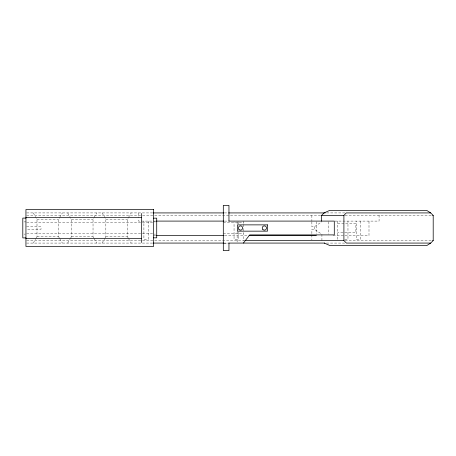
<?xml version="1.0" encoding="UTF-8"?>
<svg xmlns="http://www.w3.org/2000/svg" width="456" height="456" viewBox="0 0 456 456"><rect width="100%" height="100%" fill="white"/><g stroke="black" fill="none" stroke-linecap="round" stroke-linejoin="round"><path stroke-width="0.34" stroke-dasharray="2.28 1.71" d="M33.225 243.076L35.967 238.505M36.309 237.935L36.999 236.795L36.999 219.205L36.309 218.065M59.291 237.935L58.607 236.795L58.607 219.205L59.291 218.065M59.633 217.495L62.375 212.923M67.648 243.076L70.389 238.505M70.731 237.935L71.421 236.795L71.421 219.205L70.731 218.065M93.714 237.935L93.03 236.795L93.03 219.205L93.714 218.065M94.056 217.495L96.797 212.923M102.07 243.076L104.812 238.505M105.154 237.935L105.843 236.795L105.843 219.205L105.154 218.065M128.136 237.935L127.452 236.795L127.452 219.205L128.136 218.065M128.478 217.495L131.22 212.923M311.875 221.798L311.875 226.746L314.389 226.746L321.925 221.719M26.653 212.923L153.581 212.923M224.341 212.923L228.085 212.923M326.621 212.923L344.992 212.923M26.653 215.437L141.913 215.437M142.591 215.437L154.008 215.437M154.681 215.437L321.212 215.437M345.084 215.437L431.661 215.437M36.999 219.205L58.607 219.205M71.421 219.205L93.03 219.205M105.843 219.205L127.452 219.205M155.713 221.092L138.504 221.092L138.504 218.367M224.529 221.092L228.251 221.092M334.898 221.092L379.078 221.092L379.078 213.607M24.054 221.89L25.941 221.89M153.581 221.89L155.467 221.89M26.647 222.334L153.581 222.334M223.303 222.38L243.407 222.38M337.668 223.605L355.885 223.605L355.885 232.395L337.668 232.395M26.625 226.746L41.017 226.746L41.017 229.254L26.625 229.254M321.925 240.563L321.925 234.281L314.389 229.254L311.875 229.254L311.875 234.202M223.303 233.62L243.407 233.62M26.647 233.666L153.581 233.666M24.054 234.11L25.314 234.11M154.208 234.11L155.467 234.11M153.581 235.535L155.718 235.535M224.631 235.535L248.075 235.535M333.062 235.535L368.995 235.535L368.995 221.092M36.999 236.795L58.607 236.795M71.421 236.795L93.03 236.795M105.843 236.795L127.452 236.795M344.764 239.309L347.968 239.309L347.968 221.092M26.653 240.563L141.913 240.563M142.591 240.563L154.008 240.563M154.681 240.563L244.302 240.563M345.084 240.563L431.661 240.563M26.647 243.076L152.874 243.076M223.736 243.076L228.251 243.076M326.485 243.076L345.175 243.076M224.01 243.703L228.251 243.703M128.478 238.505L131.22 243.076M102.07 212.923L104.812 217.495M94.056 238.505L96.797 243.076M67.648 212.923L70.389 217.495M59.633 238.505L62.375 243.076M33.225 212.923L35.967 217.495M360.485 221.092L360.485 239.309L356.216 239.309L356.216 221.092M337.668 221.092L337.668 240.563M328.234 221.781L328.234 234.219M316.219 221.776L316.219 234.162M314.389 226.746L314.389 229.254M311.875 215.437L311.875 221.092M311.875 234.908L311.875 239.856M243.407 221.092L243.407 224.027M243.407 224.529L243.407 240.95M238.317 221.793L238.317 223.89M238.317 232.298L238.317 239.309L234.048 239.309L234.048 221.793M237.126 221.798L237.126 223.924M237.126 231.728L237.126 243.076M148.177 221.092L148.177 239.309L143.908 239.309L143.908 221.092M138.504 212.923L138.504 217.689"/><path stroke-width="0.68" d="M243.407 243.076L249.688 234.908L334.288 234.908L334.288 221.092L228.792 221.092M430.709 243.076L346.406 243.076L343.904 240.563L343.904 215.437L346.235 212.923L430.709 212.923L433.2 215.437L433.2 240.563L430.709 243.076L426.736 245.59L329.984 245.59L324.347 243.076M321.537 221.092L321.537 215.437L324.045 212.923L329.688 210.41L426.736 210.41L430.709 212.923M153.227 212.923L223.816 212.923M228.604 212.923L325.231 212.923M321.537 215.437L343.904 215.437M432.601 215.437L433.2 215.437M25.941 217.341L141.645 217.341M25.941 218.088L22.8 218.088L22.8 237.912L25.941 237.912M153.581 218.173L156.721 218.173L156.721 237.827L153.581 237.827M156.425 221.092L223.919 221.092M156.425 235.535L223.919 235.535M249.073 235.535L316.407 235.535M25.941 238.659L141.645 238.659M244.826 240.563L343.904 240.563M432.601 240.563L433.2 240.563M153.301 243.076L223.736 243.076M228.718 243.076L324.735 243.076M228.958 221.092L228.958 205.388L223.303 205.388L223.303 250.612L228.958 250.612L228.958 243.076M141.645 213.454L141.645 242.546M153.581 209.538L25.941 209.538L25.941 246.462L153.581 246.462L153.581 209.538M267.529 224.871L237.376 224.871L237.376 231.152L267.529 231.152L267.529 224.871M239.007 229.522A2.137 2.137 0 0 0 242.581 228.564A2.137 2.137 0 0 0 239.964 225.948A2.137 2.137 0 0 0 239.007 229.522M262.878 229.522A2.137 2.137 0 0 0 266.452 228.564A2.137 2.137 0 0 0 263.836 225.948A2.137 2.137 0 0 0 262.878 229.522"/></g></svg>
